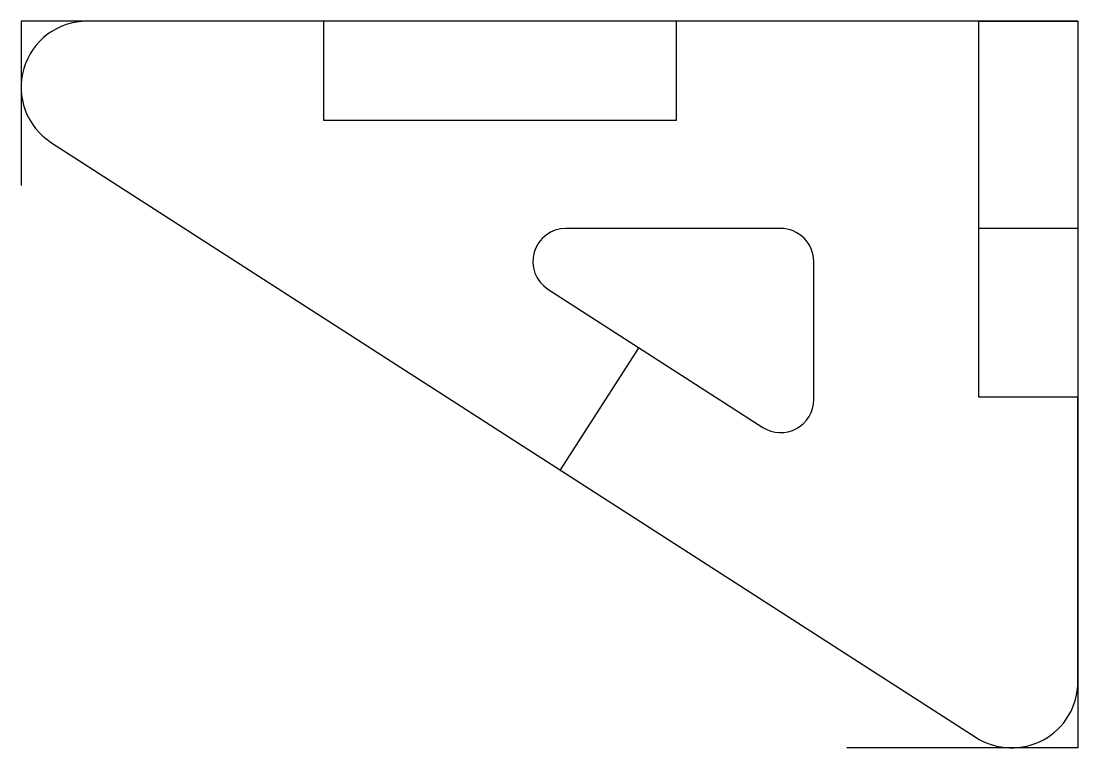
# Model space of a CAD drawing. Header units: millimetres. Extents: x -160 to 0, y -110 to 0.
import ezdxf

# ---------------------------------------------------------------- set-up
doc = ezdxf.new("R2010")
doc.units = ezdxf.units.MM
doc.layers.get('0').update_dxf_attribs({"linetype": 'CONTINUOUS'})

msp = doc.modelspace()

# ---------------------------------------------------------------- linework, layer by layer
for p, q in [((0, 0), (-160, 0)), ((0, 0), (0, -110)), ((-160, 0), (-160, -24.9)), ((-15, 0), (-150, 0)), ((-15, -56.92), (-15, 0)), ((-15, 0), (0, 0)), ((0, 0), (0, -31.38)), ((-155.41, -18.41), (-15.41, -108.41)), ((0, -31.38), (-15, -31.38)), ((-66.48, -49.42), (-78.38, -67.93)), ((0, -56.92), (-15, -56.92)), ((0, -100), (0, -56.92)), ((0, -110), (-35, -110))]:
    msp.add_line(p, q)
msp.add_lwpolyline([(-60.78, 0), (-114.22, 0), (-114.22, -15), (-60.78, -15)], close=True)
msp.add_lwpolyline([(-45, -31.38), (-77.53, -31.38, 0.748536), (-80.23, -40.58), (-47.7, -61.5, 0.593374), (-40, -57.29), (-40, -36.38, 0.414214)], format="xyb", close=True)
for centre, start, end in [((-150, -10), 90, 237.2648), ((-10, -100), -122.7352, 0)]:
    msp.add_arc(centre, 10, start, end)

doc.saveas('drawing.dxf')
